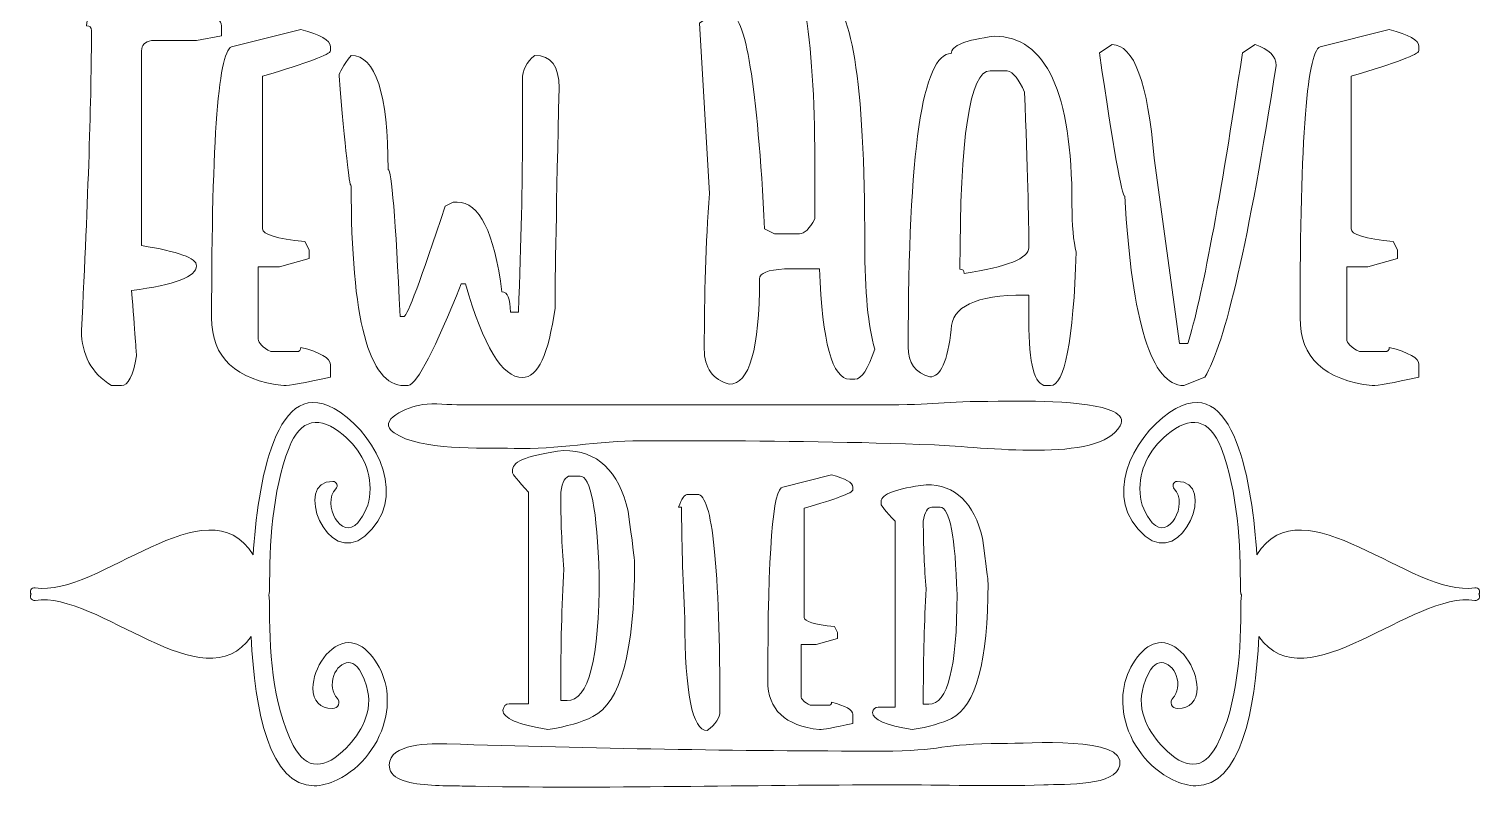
# Model space of a CAD drawing. Header units: inches. Extents: x 0.72 to 5.28, y -5.9 to -0.11.
# Drawn here: x 0.722 to 5.278, y -5.896 to -3.511 of the extents above; entities that cross this region are included whole.
import ezdxf

# ---------------------------------------------------------------- set-up
doc = ezdxf.new("R2010")
doc.units = ezdxf.units.IN
doc.header["$MEASUREMENT"] = 0
doc.layers.add('Layer 1', color=7, linetype='Continuous')

# ---------------------------------------------------------------- blocks, each defined once
blk = doc.blocks.new('block 7')
at = {"layer": 'Layer 1', "lineweight": 0}
for points, knots in [([(2.2895, -5.6292), (2.2895, -5.6292), (2.2895, -4.9648), (2.2895, -4.9648), (2.2562, -4.928), (2.2393, -4.9074), (2.2393, -4.9044), (2.2393, -4.9044), (2.2393, -4.8941), (2.2393, -4.8941), (2.2393, -4.8669), (2.2931, -4.847), (2.4001, -4.8337), (2.5047, -4.8337), (2.5724, -4.8971), (2.602, -5.0247), (2.6153, -5.1208), (2.6219, -5.1746), (2.6219, -5.1861), (2.6219, -5.4648), (2.5784, -5.6262), (2.4908, -5.6691), (2.4569, -5.6866), (2.4098, -5.7005), (2.3499, -5.7096), (2.2562, -5.6939), (2.2091, -5.6739), (2.2091, -5.6491), (2.2109, -5.6358), (2.2175, -5.6292), (2.229, -5.6292), (2.229, -5.6292), (2.2895, -5.6292), (2.2895, -5.6292)], [0, 0, 0, 0, 1, 1, 1, 2, 2, 2, 3, 3, 3, 4, 4, 4, 5, 5, 5, 6, 6, 6, 7, 7, 7, 8, 8, 8, 9, 9, 9, 10, 10, 10, 11, 11, 11, 11]), ([(2.3904, -5.6189), (2.3904, -5.6189), (2.4104, -5.6189), (2.4104, -5.6189), (2.4775, -5.6189), (2.5113, -5.4883), (2.5113, -5.2266), (2.5047, -5.018), (2.4841, -4.9141), (2.4509, -4.9141), (2.4509, -4.9141), (2.4206, -4.9141), (2.4206, -4.9141), (2.4055, -4.9141), (2.3952, -4.931), (2.3904, -4.9648), (2.3904, -5.0525), (2.3934, -5.1329), (2.4001, -5.206), (2.3934, -5.3197), (2.3904, -5.4472), (2.3904, -5.5887), (2.3904, -5.5887), (2.3904, -5.6189), (2.3904, -5.6189)], [0, 0, 0, 0, 1, 1, 1, 2, 2, 2, 3, 3, 3, 4, 4, 4, 5, 5, 5, 6, 6, 6, 7, 7, 7, 8, 8, 8, 8])]:
    blk.add_open_spline(points, degree=3, knots=knots, dxfattribs=at)
blk = doc.blocks.new('block 8')
at = {"layer": 'Layer 1', "lineweight": 0}
for points, knots in [([(3.4398, -5.6389), (3.4398, -5.6389), (3.4398, -5.0561), (3.4398, -5.0561), (3.4102, -5.0241), (3.3957, -5.0059), (3.3957, -5.0029), (3.3957, -5.0029), (3.3957, -4.9945), (3.3957, -4.9945), (3.3957, -4.9709), (3.4429, -4.9528), (3.5372, -4.9413), (3.6285, -4.9413), (3.6877, -4.9975), (3.7137, -5.1093), (3.7252, -5.1933), (3.7312, -5.2399), (3.7312, -5.2502), (3.7312, -5.495), (3.6931, -5.6364), (3.6164, -5.6745), (3.5868, -5.6896), (3.5456, -5.7011), (3.4931, -5.7096), (3.4102, -5.6957), (3.3691, -5.6782), (3.3691, -5.6564), (3.3709, -5.6449), (3.377, -5.6389), (3.3867, -5.6389), (3.3867, -5.6389), (3.4398, -5.6389), (3.4398, -5.6389)], [0, 0, 0, 0, 1, 1, 1, 2, 2, 2, 3, 3, 3, 4, 4, 4, 5, 5, 5, 6, 6, 6, 7, 7, 7, 8, 8, 8, 9, 9, 9, 10, 10, 10, 11, 11, 11, 11]), ([(3.5281, -5.6304), (3.5281, -5.6304), (3.5456, -5.6304), (3.5456, -5.6304), (3.6043, -5.6304), (3.6339, -5.5155), (3.6339, -5.2858), (3.6285, -5.1033), (3.6109, -5.012), (3.5813, -5.012), (3.5813, -5.012), (3.5547, -5.012), (3.5547, -5.012), (3.5408, -5.012), (3.5324, -5.0265), (3.5281, -5.0561), (3.5281, -5.1335), (3.5311, -5.2042), (3.5372, -5.2683), (3.5311, -5.368), (3.5281, -5.4799), (3.5281, -5.6038), (3.5281, -5.6038), (3.5281, -5.6304), (3.5281, -5.6304)], [0, 0, 0, 0, 1, 1, 1, 2, 2, 2, 3, 3, 3, 4, 4, 4, 5, 5, 5, 6, 6, 6, 7, 7, 7, 8, 8, 8, 8])]:
    blk.add_open_spline(points, degree=3, knots=knots, dxfattribs=at)
blk = doc.blocks.new('block 9')
at = {"layer": 'Layer 1', "lineweight": 0}
for points, knots in [([(3.8593, -4.4273), (3.8593, -4.4273), (3.8593, -4.3461), (3.8593, -4.3461), (3.8593, -4.3461), (3.8458, -4.3461), (3.8458, -4.3461), (3.6928, -4.3461), (3.6159, -4.3825), (3.6159, -4.4543), (3.6049, -4.5532), (3.5821, -4.6031), (3.5483, -4.6031), (3.5035, -4.5904), (3.4806, -4.5591), (3.4806, -4.5084), (3.4806, -3.8947), (3.5254, -3.5879), (3.6159, -3.5879), (3.6159, -3.5634), (3.6607, -3.5448), (3.7511, -3.5338), (3.9134, -3.5338), (3.9946, -3.7096), (3.9946, -4.0613), (3.9946, -4.128), (3.9988, -4.1779), (4.0081, -4.2109), (3.9988, -4.4907), (3.9718, -4.6301), (3.927, -4.6301), (3.927, -4.6301), (3.9134, -4.6301), (3.9134, -4.6301), (3.8771, -4.6301), (3.8593, -4.5625), (3.8593, -4.4273)], [0, 0, 0, 0, 1, 1, 1, 2, 2, 2, 3, 3, 3, 4, 4, 4, 5, 5, 5, 6, 6, 6, 7, 7, 7, 8, 8, 8, 9, 9, 9, 10, 10, 10, 11, 11, 11, 12, 12, 12, 12]), ([(3.8593, -4.1973), (3.8593, -4.1094), (3.8551, -3.9471), (3.8458, -3.7096), (3.828, -3.6682), (3.8103, -3.6462), (3.7917, -3.642), (3.7917, -3.642), (3.7376, -3.642), (3.7376, -3.642), (3.6742, -3.642), (3.6429, -3.8499), (3.6429, -4.265), (3.6522, -4.265), (3.6565, -4.2692), (3.6565, -4.2785), (3.7917, -4.2574), (3.8593, -4.2303), (3.8593, -4.1973)], [0, 0, 0, 0, 1, 1, 1, 2, 2, 2, 3, 3, 3, 4, 4, 4, 5, 5, 5, 6, 6, 6, 6])]:
    blk.add_open_spline(points, degree=3, knots=knots, dxfattribs=at)

msp = doc.modelspace()

# ---------------------------------------------------------------- linework, layer by layer
at = {"layer": 'Layer 1', "lineweight": 0}
for points, knots in [([(2.9194, -4.6259), (2.9828, -4.6259), (3.0141, -4.516), (3.0141, -4.2954), (3.0141, -4.2768), (3.0403, -4.2667), (3.0927, -4.2641), (3.0927, -4.2641), (3.2026, -4.2641), (3.2026, -4.2641), (3.211, -4.4949), (3.2423, -4.6099), (3.2973, -4.6099), (3.2973, -4.6099), (3.3133, -4.6099), (3.3133, -4.6099), (3.3345, -4.6099), (3.3547, -4.5786), (3.3759, -4.516), (3.3547, -4.4459), (3.3446, -4.336), (3.3446, -4.1855), (3.3446, -3.6707), (3.3023, -3.4137), (3.2187, -3.4137), (3.2187, -3.4137), (3.1561, -3.445), (3.1561, -3.445), (3.1772, -3.571), (3.1874, -3.7282), (3.1874, -3.9176), (3.1874, -3.9176), (3.1874, -4.1069), (3.1874, -4.1069), (3.1713, -4.1382), (3.1553, -4.1534), (3.14, -4.1534), (3.14, -4.1534), (3.0614, -4.1534), (3.0614, -4.1534), (3.0614, -4.1534), (3.0302, -4.1382), (3.0302, -4.1382), (3.0073, -3.6868), (2.9701, -3.4611), (2.9194, -3.4611), (2.9194, -3.4611), (2.8721, -3.4611), (2.8721, -3.4611), (2.8721, -3.4611), (2.8256, -3.4924), (2.8256, -3.4924), (2.8256, -3.4924), (2.8569, -4.0274), (2.8569, -4.0274), (2.8459, -4.1838), (2.8408, -4.347), (2.8408, -4.516), (2.8408, -4.5743), (2.867, -4.6116), (2.9194, -4.6259)], [0, 0, 0, 0, 1, 1, 1, 2, 2, 2, 3, 3, 3, 4, 4, 4, 5, 5, 5, 6, 6, 6, 7, 7, 7, 8, 8, 8, 9, 9, 9, 10, 10, 10, 11, 11, 11, 12, 12, 12, 13, 13, 13, 14, 14, 14, 15, 15, 15, 16, 16, 16, 17, 17, 17, 18, 18, 18, 19, 19, 19, 20, 20, 20, 20]), ([(1.1064, -3.5473), (1.1064, -3.5473), (1.2476, -3.5473), (1.2476, -3.5473), (1.2476, -3.5473), (1.3262, -3.5321), (1.3262, -3.5321), (1.3262, -3.5321), (1.3262, -3.5008), (1.3262, -3.5008), (1.3262, -3.4695), (1.2527, -3.4433), (1.1064, -3.4222), (0.9703, -3.4222), (0.9027, -3.4484), (0.9027, -3.5008), (0.9128, -3.5008), (0.9179, -3.5059), (0.9179, -3.516), (0.9179, -3.7214), (0.9078, -4.0351), (0.8866, -4.4577), (0.8866, -4.5329), (0.9179, -4.5904), (0.9805, -4.6301), (0.9805, -4.6301), (1.0117, -4.6301), (1.0117, -4.6301), (1.0329, -4.6301), (1.0489, -4.5989), (1.0591, -4.5363), (1.0591, -4.5295), (1.054, -4.4611), (1.0439, -4.3318), (1.1799, -4.314), (1.2476, -4.2886), (1.2476, -4.254), (1.2476, -4.2303), (1.1901, -4.2092), (1.0751, -4.1906), (1.0751, -4.1906), (1.0751, -3.5794), (1.0751, -3.5794), (1.0751, -3.5617), (1.0853, -3.5507), (1.1064, -3.5473)], [0, 0, 0, 0, 1, 1, 1, 2, 2, 2, 3, 3, 3, 4, 4, 4, 5, 5, 5, 6, 6, 6, 7, 7, 7, 8, 8, 8, 9, 9, 9, 10, 10, 10, 11, 11, 11, 12, 12, 12, 13, 13, 13, 14, 14, 14, 15, 15, 15, 15]), ([(1.6677, -3.5794), (1.6677, -3.5794), (1.6677, -3.5659), (1.6677, -3.5659), (1.6677, -3.5465), (1.6364, -3.5287), (1.5747, -3.5126), (1.5747, -3.5126), (1.3617, -3.5659), (1.3617, -3.5659), (1.3169, -3.5659), (1.2949, -3.8499), (1.2949, -4.4171), (1.2949, -4.5422), (1.3701, -4.6132), (1.5214, -4.6301), (1.5375, -4.6301), (1.5857, -4.6217), (1.6677, -4.6039), (1.6677, -4.6039), (1.6677, -4.5634), (1.6677, -4.5634), (1.6677, -4.5439), (1.6364, -4.5262), (1.5747, -4.5101), (1.5747, -4.5194), (1.5705, -4.5236), (1.5612, -4.5236), (1.5612, -4.5236), (1.4808, -4.5236), (1.4808, -4.5236), (1.4546, -4.5101), (1.4411, -4.4966), (1.4411, -4.4839), (1.4411, -4.4839), (1.4411, -4.2574), (1.4411, -4.2574), (1.4411, -4.2574), (1.5079, -4.2574), (1.5079, -4.2574), (1.5079, -4.2574), (1.6009, -4.2312), (1.6009, -4.2312), (1.6009, -4.2312), (1.6009, -4.2041), (1.6009, -4.2041), (1.6009, -4.2041), (1.5874, -4.1779), (1.5874, -4.1779), (1.4986, -4.1686), (1.4546, -4.1559), (1.4546, -4.1382), (1.4546, -4.1382), (1.4546, -3.6589), (1.4546, -3.6589), (1.5966, -3.6175), (1.6677, -3.5904), (1.6677, -3.5794)], [0, 0, 0, 0, 1, 1, 1, 2, 2, 2, 3, 3, 3, 4, 4, 4, 5, 5, 5, 6, 6, 6, 7, 7, 7, 8, 8, 8, 9, 9, 9, 10, 10, 10, 11, 11, 11, 12, 12, 12, 13, 13, 13, 14, 14, 14, 15, 15, 15, 16, 16, 16, 17, 17, 17, 18, 18, 18, 19, 19, 19, 19]), ([(5.0832, -3.5794), (5.0832, -3.5794), (5.0832, -3.5659), (5.0832, -3.5659), (5.0832, -3.5465), (5.052, -3.5287), (4.9902, -3.5126), (4.9902, -3.5126), (4.7772, -3.5659), (4.7772, -3.5659), (4.7324, -3.5659), (4.7104, -3.8499), (4.7104, -4.4171), (4.7104, -4.5422), (4.7857, -4.6132), (4.937, -4.6301), (4.953, -4.6301), (5.0012, -4.6217), (5.0832, -4.6039), (5.0832, -4.6039), (5.0832, -4.5634), (5.0832, -4.5634), (5.0832, -4.5439), (5.052, -4.5262), (4.9902, -4.5101), (4.9902, -4.5194), (4.986, -4.5236), (4.9767, -4.5236), (4.9767, -4.5236), (4.8964, -4.5236), (4.8964, -4.5236), (4.8702, -4.5101), (4.8567, -4.4966), (4.8567, -4.4839), (4.8567, -4.4839), (4.8567, -4.2574), (4.8567, -4.2574), (4.8567, -4.2574), (4.9234, -4.2574), (4.9234, -4.2574), (4.9234, -4.2574), (5.0164, -4.2312), (5.0164, -4.2312), (5.0164, -4.2312), (5.0164, -4.2041), (5.0164, -4.2041), (5.0164, -4.2041), (5.0029, -4.1779), (5.0029, -4.1779), (4.9142, -4.1686), (4.8702, -4.1559), (4.8702, -4.1382), (4.8702, -4.1382), (4.8702, -3.6589), (4.8702, -3.6589), (5.0122, -3.6175), (5.0832, -3.5904), (5.0832, -3.5794)], [0, 0, 0, 0, 1, 1, 1, 2, 2, 2, 3, 3, 3, 4, 4, 4, 5, 5, 5, 6, 6, 6, 7, 7, 7, 8, 8, 8, 9, 9, 9, 10, 10, 10, 11, 11, 11, 12, 12, 12, 13, 13, 13, 14, 14, 14, 15, 15, 15, 16, 16, 16, 17, 17, 17, 18, 18, 18, 19, 19, 19, 19]), ([(1.8992, -4.6301), (1.8992, -4.6301), (1.9119, -4.6301), (1.9119, -4.6301), (1.9415, -4.6225), (1.9964, -4.516), (2.0784, -4.3106), (2.0784, -4.3106), (2.0911, -4.3106), (2.0911, -4.3106), (2.1477, -4.5067), (2.2069, -4.6048), (2.2703, -4.6048), (2.3185, -4.6048), (2.3523, -4.5321), (2.3726, -4.3867), (2.3726, -4.2929), (2.3768, -4.0621), (2.3853, -3.6961), (2.3853, -3.6276), (2.3599, -3.5938), (2.3092, -3.5938), (2.283, -3.6141), (2.2703, -3.6395), (2.2703, -3.6707), (2.2703, -3.6707), (2.2703, -3.8626), (2.2703, -3.8626), (2.2703, -3.9936), (2.2661, -4.1728), (2.2576, -4.4002), (2.2576, -4.4002), (2.2323, -4.4002), (2.2323, -4.4002), (2.2323, -4.3571), (2.2238, -4.336), (2.2061, -4.336), (2.1816, -4.1483), (2.1351, -4.0545), (2.0657, -4.0545), (2.0657, -4.0545), (2.0531, -4.0545), (2.0531, -4.0545), (2.0531, -4.0545), (2.0277, -4.0672), (2.0277, -4.0672), (1.9516, -4.2979), (1.9085, -4.4129), (1.8992, -4.4129), (1.8992, -4.4129), (1.8865, -4.4129), (1.8865, -4.4129), (1.8722, -4.106), (1.8595, -3.9522), (1.8485, -3.9522), (1.8485, -3.713), (1.8096, -3.5938), (1.7327, -3.5938), (1.7073, -3.6268), (1.6947, -3.6479), (1.6947, -3.658), (1.7141, -3.888), (1.7268, -4.0029), (1.7327, -4.0029), (1.7327, -4.4213), (1.7885, -4.6301), (1.8992, -4.6301)], [0, 0, 0, 0, 1, 1, 1, 2, 2, 2, 3, 3, 3, 4, 4, 4, 5, 5, 5, 6, 6, 6, 7, 7, 7, 8, 8, 8, 9, 9, 9, 10, 10, 10, 11, 11, 11, 12, 12, 12, 13, 13, 13, 14, 14, 14, 15, 15, 15, 16, 16, 16, 17, 17, 17, 18, 18, 18, 19, 19, 19, 20, 20, 20, 21, 21, 21, 22, 22, 22, 22]), ([(4.5296, -3.5862), (4.4594, -4.0536), (4.402, -4.3571), (4.358, -4.4983), (4.358, -4.4983), (4.3318, -4.4983), (4.3318, -4.4983), (4.3318, -4.4983), (4.2523, -3.9167), (4.2523, -3.9167), (4.2329, -3.6792), (4.1889, -3.56), (4.1205, -3.56), (4.1205, -3.56), (4.0807, -3.5862), (4.0807, -3.5862), (4.1247, -3.8863), (4.1509, -4.0359), (4.1602, -4.0359), (4.183, -4.4323), (4.2447, -4.6301), (4.3453, -4.6301), (4.3453, -4.6301), (4.4112, -4.6039), (4.4112, -4.6039), (4.4755, -4.5), (4.5499, -4.1745), (4.6353, -3.6259), (4.6353, -3.5963), (4.6133, -3.5744), (4.5693, -3.56), (4.5693, -3.56), (4.5296, -3.5862), (4.5296, -3.5862)], [0, 0, 0, 0, 1, 1, 1, 2, 2, 2, 3, 3, 3, 4, 4, 4, 5, 5, 5, 6, 6, 6, 7, 7, 7, 8, 8, 8, 9, 9, 9, 10, 10, 10, 11, 11, 11, 11]), ([(1.725, -5.4369), (1.6658, -5.4369), (1.613, -5.5166), (1.613, -5.5794), (1.613, -5.6198), (1.6356, -5.6438), (1.6736, -5.6438), (1.6831, -5.6437), (1.6899, -5.6391), (1.6928, -5.6318), (1.6958, -5.6245), (1.6943, -5.6166), (1.6889, -5.611), (1.6731, -5.5949), (1.6688, -5.5664), (1.6784, -5.5401), (1.6868, -5.5165), (1.7041, -5.5012), (1.7245, -5.4991), (1.7246, -5.4991), (1.7247, -5.4991), (1.7248, -5.4991), (1.7413, -5.4991), (1.7618, -5.5119), (1.7805, -5.5724), (1.8059, -5.6537), (1.7604, -5.723), (1.7177, -5.7668), (1.6849, -5.8005), (1.6531, -5.8183), (1.6257, -5.8183), (1.5965, -5.8183), (1.5715, -5.7986), (1.5513, -5.7597), (1.4829, -5.6281), (1.4765, -5.4531), (1.4764, -5.3077), (1.4764, -5.3077), (1.4741, -5.2862), (1.4741, -5.2862), (1.4757, -5.2828), (1.4767, -5.2788), (1.4767, -5.2743), (1.4769, -5.1249), (1.4843, -4.966), (1.5378, -4.8252), (1.5723, -4.734), (1.6349, -4.7224), (1.7076, -4.7846), (1.7642, -4.833), (1.7954, -4.8919), (1.7919, -4.9673), (1.7902, -5.0009), (1.7755, -5.0353), (1.7536, -5.0605), (1.7023, -5.1194), (1.6387, -5.0009), (1.6847, -4.9539), (1.693, -4.9454), (1.6869, -4.9311), (1.6752, -4.9309), (1.5494, -4.9286), (1.6568, -5.2034), (1.776, -5.1026), (1.9125, -4.9871), (1.8178, -4.7958), (1.6985, -4.7138), (1.4931, -4.5727), (1.4389, -4.9498), (1.4254, -5.1613), (1.2811, -4.9278), (0.9407, -5.2959), (0.7411, -5.2648), (0.7284, -5.2628), (0.722, -5.2769), (0.729, -5.2844), (0.722, -5.292), (0.7284, -5.3061), (0.7411, -5.3042), (0.9377, -5.2735), (1.2708, -5.63), (1.4188, -5.4177), (1.4305, -5.6534), (1.4773, -5.8862), (1.6169, -5.8862), (1.6392, -5.8862), (1.6633, -5.8799), (1.6888, -5.8676), (1.7659, -5.8301), (1.8243, -5.7535), (1.8413, -5.6676), (1.8559, -5.594), (1.8381, -5.5243), (1.791, -5.4715), (1.7706, -5.4486), (1.7484, -5.4369), (1.725, -5.4369)], [0, 0, 0, 0, 1, 1, 1, 2, 2, 2, 3, 3, 3, 4, 4, 4, 5, 5, 5, 6, 6, 6, 7, 7, 7, 8, 8, 8, 9, 9, 9, 10, 10, 10, 11, 11, 11, 12, 12, 12, 13, 13, 13, 14, 14, 14, 15, 15, 15, 16, 16, 16, 17, 17, 17, 18, 18, 18, 19, 19, 19, 20, 20, 20, 21, 21, 21, 22, 22, 22, 23, 23, 23, 24, 24, 24, 25, 25, 25, 26, 26, 26, 27, 27, 27, 28, 28, 28, 29, 29, 29, 30, 30, 30, 31, 31, 31, 32, 32, 32, 32]), ([(5.259, -5.2648), (5.0593, -5.2959), (4.719, -4.9279), (4.5746, -5.1613), (4.561, -4.9498), (4.507, -4.5727), (4.3015, -4.7138), (4.1823, -4.7958), (4.0875, -4.9871), (4.2241, -5.1026), (4.3432, -5.2034), (4.4506, -4.9286), (4.3249, -4.9309), (4.3131, -4.9311), (4.3071, -4.9454), (4.3153, -4.9539), (4.3614, -5.0009), (4.2978, -5.1194), (4.2465, -5.0605), (4.2246, -5.0353), (4.2098, -5.0009), (4.2082, -4.9673), (4.2047, -4.8919), (4.2358, -4.833), (4.2924, -4.7846), (4.3651, -4.7224), (4.4276, -4.734), (4.4623, -4.8252), (4.5157, -4.966), (4.5232, -5.1249), (4.5233, -5.2743), (4.5233, -5.279), (4.5244, -5.2831), (4.5261, -5.2866), (4.5261, -5.2866), (4.5248, -5.3091), (4.5248, -5.3091), (4.5247, -5.4546), (4.5172, -5.6281), (4.4487, -5.7597), (4.4285, -5.7986), (4.4034, -5.8183), (4.3743, -5.8183), (4.3469, -5.8183), (4.315, -5.8005), (4.2824, -5.7668), (4.2397, -5.723), (4.1941, -5.6537), (4.2195, -5.5724), (4.2383, -5.5119), (4.2587, -5.4991), (4.2752, -5.4991), (4.2753, -5.4991), (4.2754, -5.4991), (4.2755, -5.4991), (4.296, -5.5012), (4.3132, -5.5165), (4.3217, -5.5401), (4.3312, -5.5664), (4.327, -5.5949), (4.3111, -5.611), (4.3058, -5.6166), (4.3042, -5.6245), (4.3072, -5.6318), (4.3101, -5.6391), (4.3169, -5.6437), (4.3265, -5.6438), (4.3644, -5.6438), (4.387, -5.6198), (4.387, -5.5794), (4.387, -5.5166), (4.3343, -5.4369), (4.275, -5.4369), (4.2517, -5.4369), (4.2295, -5.4486), (4.209, -5.4715), (4.162, -5.5243), (4.1441, -5.594), (4.1587, -5.6676), (4.1757, -5.7535), (4.2342, -5.8301), (4.3113, -5.8676), (4.3367, -5.8799), (4.3609, -5.8862), (4.3831, -5.8862), (4.5227, -5.8862), (4.5695, -5.6534), (4.5813, -5.4178), (4.7292, -5.63), (5.0624, -5.2735), (5.259, -5.3042), (5.2715, -5.3061), (5.278, -5.292), (5.2711, -5.2844), (5.278, -5.2769), (5.2715, -5.2628), (5.259, -5.2648)], [0, 0, 0, 0, 1, 1, 1, 2, 2, 2, 3, 3, 3, 4, 4, 4, 5, 5, 5, 6, 6, 6, 7, 7, 7, 8, 8, 8, 9, 9, 9, 10, 10, 10, 11, 11, 11, 12, 12, 12, 13, 13, 13, 14, 14, 14, 15, 15, 15, 16, 16, 16, 17, 17, 17, 18, 18, 18, 19, 19, 19, 20, 20, 20, 21, 21, 21, 22, 22, 22, 23, 23, 23, 24, 24, 24, 25, 25, 25, 26, 26, 26, 27, 27, 27, 28, 28, 28, 29, 29, 29, 30, 30, 30, 31, 31, 31, 32, 32, 32, 32]), ([(4.1246, -4.7116), (4.0471, -4.6733), (3.8159, -4.6794), (3.7632, -4.6794), (3.5761, -4.6794), (3.5761, -4.6908), (3.389, -4.6908), (2.9522, -4.6908), (2.5154, -4.6908), (2.0785, -4.6908), (2.0412, -4.6908), (1.9935, -4.6848), (1.9575, -4.6896), (1.909, -4.6961), (1.8092, -4.7385), (1.8677, -4.7783), (1.9523, -4.8357), (2.1361, -4.8239), (2.2442, -4.8275), (2.3787, -4.832), (2.5079, -4.803), (2.6421, -4.803), (2.7057, -4.803), (2.7693, -4.8031), (2.8329, -4.8033), (3.0764, -4.8041), (3.3198, -4.8068), (3.5631, -4.8162), (3.7117, -4.822), (4.0811, -4.8755), (4.1459, -4.7562), (4.1563, -4.737), (4.1467, -4.7225), (4.1246, -4.7116)], [0, 0, 0, 0, 1, 1, 1, 2, 2, 2, 3, 3, 3, 4, 4, 4, 5, 5, 5, 6, 6, 6, 7, 7, 7, 8, 8, 8, 9, 9, 9, 10, 10, 10, 11, 11, 11, 11]), ([(3.3066, -4.9582), (3.3066, -4.9582), (3.3066, -4.9485), (3.3066, -4.9485), (3.3066, -4.9346), (3.2843, -4.9219), (3.2401, -4.9104), (3.2401, -4.9104), (3.0878, -4.9485), (3.0878, -4.9485), (3.0558, -4.9485), (3.0401, -5.1516), (3.0401, -5.5572), (3.0401, -5.6467), (3.0939, -5.6975), (3.2021, -5.7096), (3.2135, -5.7096), (3.248, -5.7035), (3.3066, -5.6908), (3.3066, -5.6908), (3.3066, -5.6618), (3.3066, -5.6618), (3.3066, -5.6479), (3.2843, -5.6352), (3.2401, -5.6237), (3.2401, -5.6304), (3.2371, -5.6334), (3.2305, -5.6334), (3.2305, -5.6334), (3.1731, -5.6334), (3.1731, -5.6334), (3.1543, -5.6237), (3.1446, -5.6141), (3.1446, -5.605), (3.1446, -5.605), (3.1446, -5.443), (3.1446, -5.443), (3.1446, -5.443), (3.1924, -5.443), (3.1924, -5.443), (3.1924, -5.443), (3.2589, -5.4243), (3.2589, -5.4243), (3.2589, -5.4243), (3.2589, -5.4049), (3.2589, -5.4049), (3.2589, -5.4049), (3.2492, -5.3862), (3.2492, -5.3862), (3.1857, -5.3795), (3.1543, -5.3705), (3.1543, -5.3578), (3.1543, -5.3578), (3.1543, -5.015), (3.1543, -5.015), (3.2559, -4.9854), (3.3066, -4.966), (3.3066, -4.9582)], [0, 0, 0, 0, 1, 1, 1, 2, 2, 2, 3, 3, 3, 4, 4, 4, 5, 5, 5, 6, 6, 6, 7, 7, 7, 8, 8, 8, 9, 9, 9, 10, 10, 10, 11, 11, 11, 12, 12, 12, 13, 13, 13, 14, 14, 14, 15, 15, 15, 16, 16, 16, 17, 17, 17, 18, 18, 18, 19, 19, 19, 19]), ([(2.85, -5.7126), (2.8766, -5.6927), (2.8899, -5.6727), (2.8899, -5.6528), (2.8899, -5.1988), (2.8664, -4.9715), (2.8198, -4.9715), (2.8198, -4.9715), (2.7896, -4.9715), (2.7896, -4.9715), (2.7793, -4.9715), (2.7696, -4.9848), (2.76, -5.012), (2.76, -5.012), (2.7696, -5.012), (2.7696, -5.012), (2.7696, -5.1123), (2.7733, -5.229), (2.7799, -5.362), (2.7799, -5.5959), (2.8035, -5.7126), (2.85, -5.7126)], [0, 0, 0, 0, 1, 1, 1, 2, 2, 2, 3, 3, 3, 4, 4, 4, 5, 5, 5, 6, 6, 6, 7, 7, 7, 7]), ([(3.7737, -5.7536), (3.5866, -5.7536), (3.5866, -5.7772), (3.3996, -5.7772), (2.9442, -5.7772), (2.4877, -5.769), (2.0328, -5.7546), (1.9583, -5.7523), (1.8371, -5.7588), (1.854, -5.8338), (1.8584, -5.853), (1.8788, -5.8651), (1.9064, -5.8728), (1.9591, -5.8874), (2.0378, -5.8859), (2.081, -5.8868), (2.5303, -5.8961), (2.9807, -5.8831), (3.4336, -5.8831), (3.5903, -5.8831), (3.7495, -5.8886), (3.9058, -5.8831), (3.9775, -5.8805), (4.1321, -5.8872), (4.1451, -5.8212), (4.1633, -5.7292), (3.8587, -5.7536), (3.7737, -5.7536)], [0, 0, 0, 0, 1, 1, 1, 2, 2, 2, 3, 3, 3, 4, 4, 4, 5, 5, 5, 6, 6, 6, 7, 7, 7, 8, 8, 8, 9, 9, 9, 9])]:
    msp.add_open_spline(points, degree=3, knots=knots, dxfattribs=at)

# ---------------------------------------------------------------- block references
at = {"layer": 'Layer 1'}
for name in ['block 9', 'block 7', 'block 8']:
    msp.add_blockref(name, (0, 0), dxfattribs=at)

doc.saveas('drawing.dxf')
